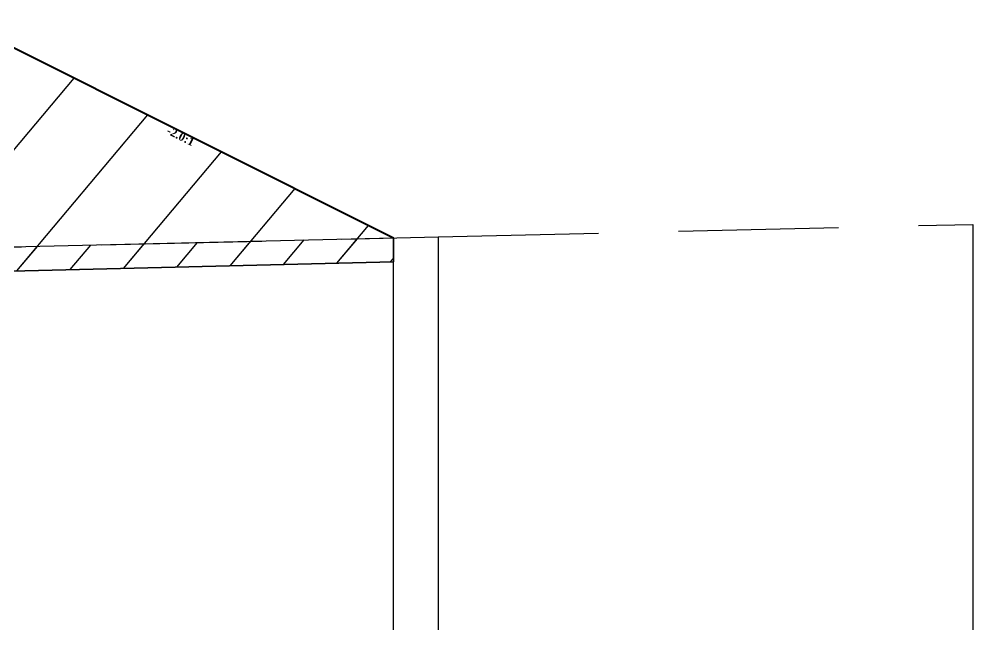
# Model space of a CAD drawing. Header units: millimetres. Extents: x 2762 to 3076, y 916 to 3305.
# Drawn here: x 2827.14 to 2839.05, y 1776.78 to 1784.41 of the extents above; entities that cross this region are included whole.
import ezdxf

# ---------------------------------------------------------------- set-up
doc = ezdxf.new("R2010")
doc.units = ezdxf.units.MM
doc.header["$LTSCALE"] = 2
doc.linetypes.add('CACHE', pattern=[9.525, 6.35, -3.175])
doc.linetypes.add('DASHED', pattern=[0.75, 0.5, -0.25])
doc.layers.add('C-ROAD-CORR', color=5, linetype='Continuous')
doc.layers.add('C-ROAD-SCTN', color=7, linetype='Continuous')
doc.styles.add('C3D_Etiquette', font='romans.shx')

msp = doc.modelspace()

# ---------------------------------------------------------------- hatches: boundary and pattern name
at = {"linetype": 'Continuous', "lineweight": -3}
h = msp.add_hatch(dxfattribs=at)
h.set_pattern_fill('_U', color=3, angle=50, style=0, pattern_type=0)
h.set_pattern_definition([(50, (2808.4166, 1780.7592), (-0.766044, 0.642788), [])])
h.paths.add_polyline_path([(2808.417, 1780.759), (2808.709, 1781.051), (2810.209, 1781.111), (2816.158, 1784.086), (2824.155, 1784.406), (2826.551, 1784.31), (2831.819, 1781.676), (2831.819, 1781.376), (2822.175, 1781.146), (2820.761, 1781.109), (2819.33, 1781.077)])
h.paths.add_polyline_path([(2806.807, 1780.712), (2806.807, 1781.012), (2806.909, 1781.063), (2807.209, 1781.051), (2807.527, 1780.733)])
h = msp.add_hatch(dxfattribs=at)
h.set_pattern_fill('_U', color=150, scale=0.5, angle=50, style=0, pattern_type=0)
h.set_pattern_definition([(50, (2808.4166, 1780.75923), (-0.383022, 0.321394), [])])
h.paths.add_polyline_path([(2808.417, 1780.759), (2808.709, 1781.051), (2810.209, 1781.111), (2819.33, 1781.377), (2820.761, 1781.409), (2822.175, 1781.446), (2831.819, 1781.676), (2831.819, 1781.376), (2822.175, 1781.146), (2820.761, 1781.109), (2819.33, 1781.077)])
h.paths.add_polyline_path([(2807.235, 1781.025), (2810.209, 1781.111), (2808.709, 1781.051), (2808.417, 1780.759), (2807.527, 1780.733)])
h.paths.add_polyline_path([(2806.807, 1780.712), (2806.807, 1781.012), (2807.235, 1781.025), (2807.527, 1780.733)])

# ---------------------------------------------------------------- linework, layer by layer
at = {"color": 253, "linetype": 'Continuous', "lineweight": -3}
for p, q in [((2826.551, 1784.31), (2831.819, 1781.676)), ((2822.175, 1781.446), (2831.819, 1781.676)), ((2831.819, 1781.676), (2831.819, 1781.376)), ((2831.819, 1781.676), (2831.819, 1781.376)), ((2831.819, 1781.376), (2822.175, 1781.146)), ((2831.819, 1781.376), (2822.175, 1781.146))]:
    msp.add_line(p, q, dxfattribs=at)
at = {"color": 105, "linetype": 'DASHED', "lineweight": -3, "ltscale": 2}
for p, q in [((2832.378, 1781.689), (2839.055, 1781.844)), ((2822.175, 1781.446), (2832.378, 1781.689))]:
    msp.add_line(p, q, dxfattribs=at)
at = {"color": 98, "linetype": 'CACHE', "lineweight": -3}
for p, q in [((2839.055, 1781.844), (2839.055, 1776.784)), ((2832.378, 1781.689), (2832.378, 1776.784))]:
    msp.add_line(p, q, dxfattribs=at)
at = {"color": 8, "linetype": 'CACHE', "lineweight": -3}
msp.add_line((2831.819, 1776.784), (2831.819, 1781.676), dxfattribs=at)
at = {"color": 6, "linetype": 'Continuous', "lineweight": -3}
msp.add_line((2822.175, 1781.146), (2831.819, 1781.376), dxfattribs=at)
at = {"layer": 'C-ROAD-CORR', "color": 1, "linetype": 'Continuous', "lineweight": 40}
msp.add_line((2826.551, 1784.31), (2831.819, 1781.676), dxfattribs=at)
at = {"layer": 'C-ROAD-SCTN', "color": 154, "linetype": 'Continuous', "lineweight": -3}
msp.add_line((2826.551, 1784.31), (2831.819, 1781.676), dxfattribs=at)
at = {"layer": 'C-ROAD-SCTN', "color": 1, "linetype": 'Continuous', "lineweight": -3}
msp.add_line((2826.551, 1784.31), (2831.819, 1781.676), dxfattribs=at)

# ---------------------------------------------------------------- texts
at = {"color": 7, "linetype": 'Continuous', "lineweight": -3, "insert": (2829.184, 1782.989), "char_height": 0.1, "width": 0.34598, "attachment_point": 2, "rotation": 333.4349, "style": 'C3D_Etiquette'}
msp.add_mtext('{\\fTimes New Roman|b1|i0|c0|p18;-2.0:1}', dxfattribs=at)

doc.saveas('drawing.dxf')
